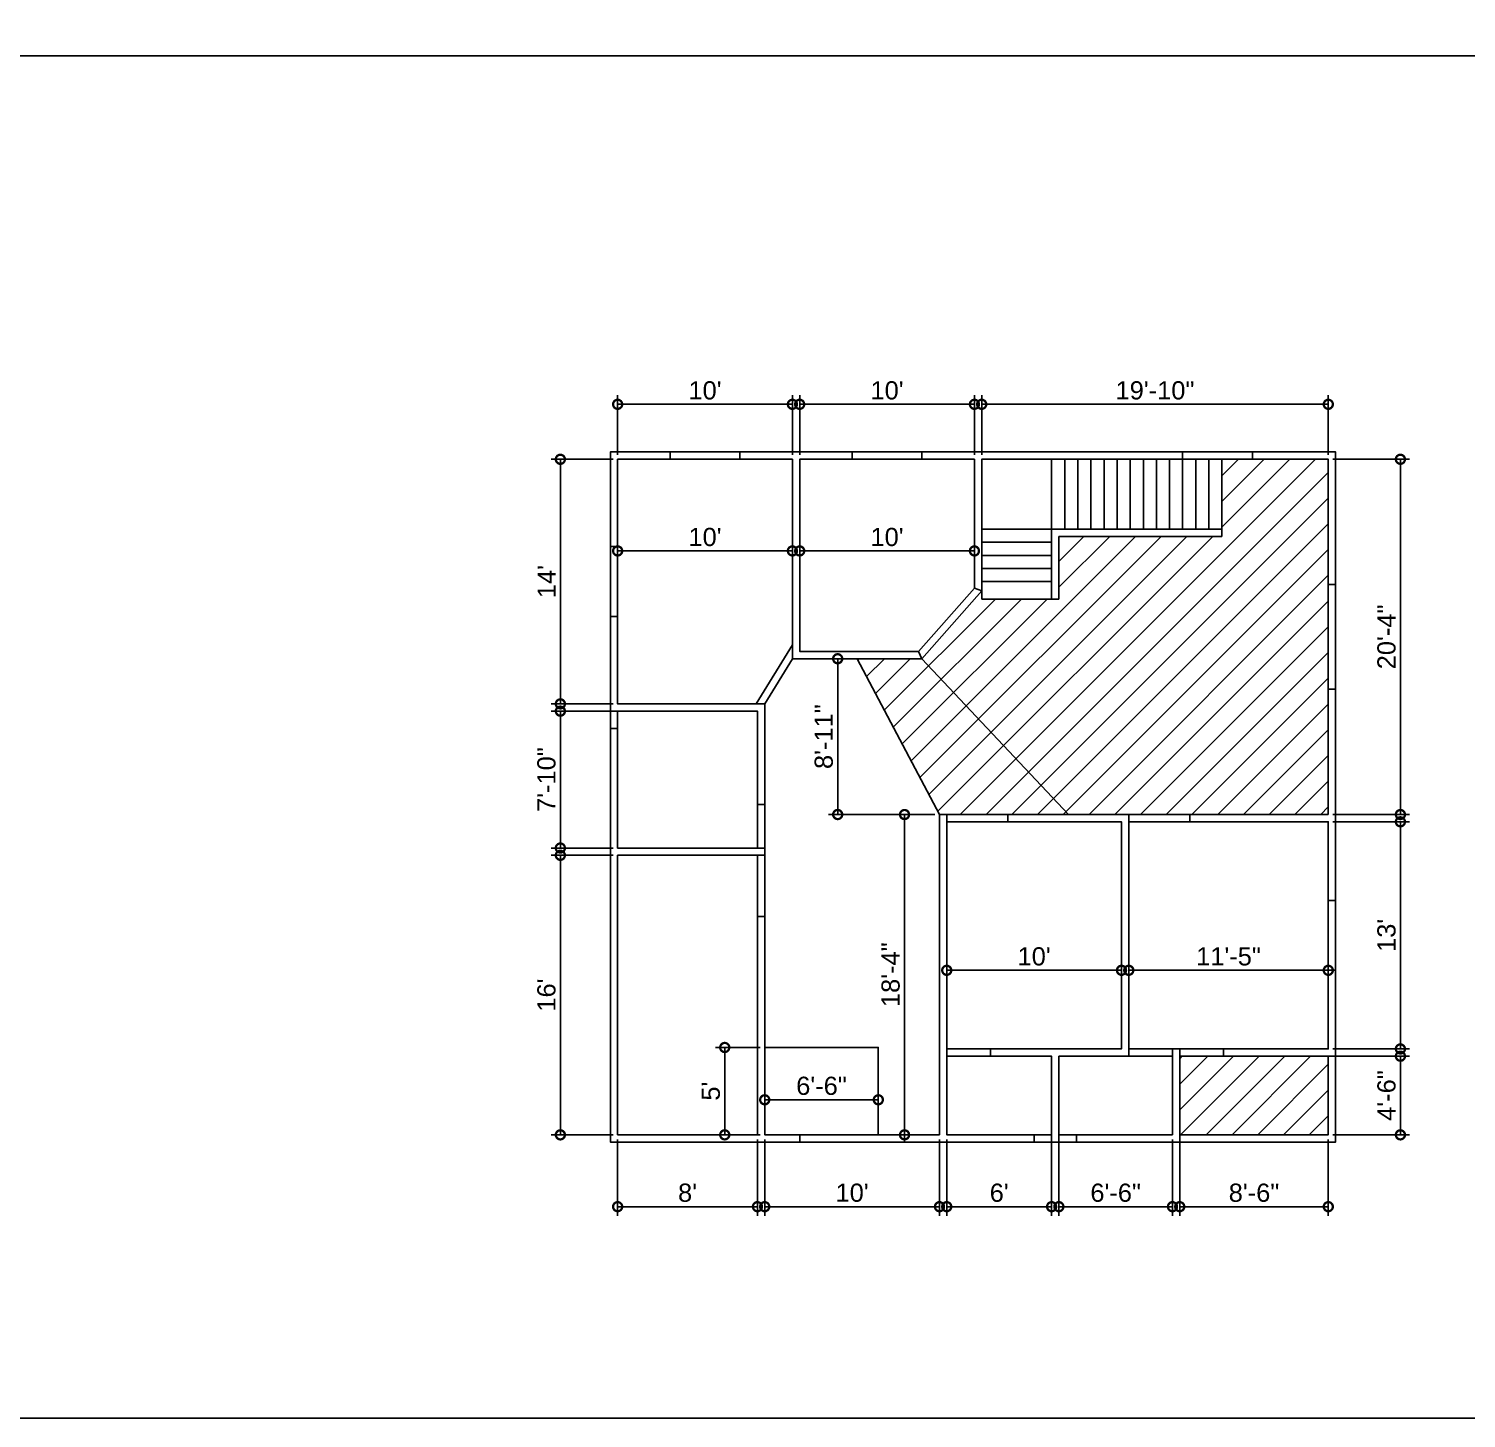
# Model space of a CAD drawing. Header units: feet. Extents: x -13107 to 0, y -39 to 1832.
# Drawn here: x -6768 to -5780, y -39 to 915 of the extents above; entities that cross this region are included whole.
import ezdxf

# ---------------------------------------------------------------- set-up
doc = ezdxf.new("R2010")
doc.units = ezdxf.units.FT
doc.header["$MEASUREMENT"] = 0
for name, color, linetype in [('2d ciling', 52, 'Continuous'), ('2d doors', 82, 'Continuous'), ('2d stairs', 220, 'Continuous'), ('2d walls', 9, 'Continuous'), ('2d windows', 150, 'Continuous'), ('blocks', 130, 'Continuous'), ('dimentions', 230, 'Continuous'), ('hatches', 40, 'Continuous')]:
    doc.layers.add(name, color=color, linetype=linetype)
doc.styles.get("Standard").update_dxf_attribs({"font": 'arial.ttf'})
doc.dimstyles.new('dimentions', dxfattribs={"dimscale": 5, "dimtxt": 2.5, "dimasz": 2.5, "dimexe": 1.25, "dimexo": 0.625, "dimtad": 1, "dimdec": 4, "dimzin": 0, "dimdsep": 46, "dimlunit": 4, "dimtxsty": 'Standard', "dimblk": 'DOTSMALL', "dimcen": 2.5, "dimadec": 0, "dimazin": 0, "dimtfac": 1, "dimtdec": 4, "dimtofl": 0, "dimtmove": 0, "dimatfit": 3, "dimfxl": 1, "dimtolj": 1, "dimtzin": 0, "dimarcsym": 0})
pattern_1 = [(45, (9353.665, 0), (-8.838835, 8.838835), [])]

# ---------------------------------------------------------------- blocks, each defined once
blk = doc.blocks.new('_DotSmall')
at = {"color": 0, "linetype": 'ByBlock', "const_width": 0.5}
blk.add_lwpolyline([(-0.0625, 0, 1), (0.0625, 0, 1)], format="xyb", close=True, dxfattribs=at)
blk = doc.blocks.new('*D40')
at = {"layer": 'Defpoints', "color": 0, "transparency": 16777216}
for p in [(-6363.13, 155.38), (-6267.13, 155.38), (-6363.13, 106.04)]:
    blk.add_point(p, dxfattribs=at)
at = {"layer": 'dimentions', "color": 0, "lineweight": -2, "transparency": 16777216}
for p, q in [((-6363.13, 152.26), (-6363.13, 99.79)), ((-6267.13, 152.26), (-6267.13, 99.79)), ((-6267.13, 106.04), (-6363.13, 106.04))]:
    blk.add_line(p, q, dxfattribs=at)
at = {"layer": 'dimentions', "color": 0, "lineweight": -2, "transparency": 16777216, "xscale": 12.5, "yscale": 12.5, "zscale": 12.5, "rotation": 180}
blk.add_blockref('_DotSmall', (-6363.13, 106.04), dxfattribs=at)
at = {"layer": 'dimentions', "color": 0, "lineweight": -2, "transparency": 16777216, "xscale": 12.5, "yscale": 12.5, "zscale": 12.5}
blk.add_blockref('_DotSmall', (-6267.13, 106.04), dxfattribs=at)
at = {"layer": 'dimentions', "color": 0, "transparency": 16777216, "insert": (-6315.13, 115.55), "char_height": 12.5, "attachment_point": 5}
blk.add_mtext("\\A1;8'", dxfattribs=at)
blk = doc.blocks.new('*D41')
at = {"layer": 'Defpoints', "color": 0, "transparency": 16777216}
for p in [(-6262.13, 155.38), (-6142.13, 155.38), (-6142.13, 106.04)]:
    blk.add_point(p, dxfattribs=at)
at = {"layer": 'dimentions', "color": 0, "lineweight": -2, "transparency": 16777216}
for p, q in [((-6262.13, 152.26), (-6262.13, 99.79)), ((-6142.13, 152.26), (-6142.13, 99.79)), ((-6262.13, 106.04), (-6142.13, 106.04))]:
    blk.add_line(p, q, dxfattribs=at)
at = {"layer": 'dimentions', "color": 0, "lineweight": -2, "transparency": 16777216, "xscale": 12.5, "yscale": 12.5, "zscale": 12.5, "rotation": 180}
blk.add_blockref('_DotSmall', (-6262.13, 106.04), dxfattribs=at)
at = {"layer": 'dimentions', "color": 0, "lineweight": -2, "transparency": 16777216, "xscale": 12.5, "yscale": 12.5, "zscale": 12.5}
blk.add_blockref('_DotSmall', (-6142.13, 106.04), dxfattribs=at)
at = {"layer": 'dimentions', "color": 0, "transparency": 16777216, "insert": (-6202.13, 115.55), "char_height": 12.5, "attachment_point": 5}
blk.add_mtext("\\A1;10'", dxfattribs=at)
blk = doc.blocks.new('*D42')
at = {"layer": 'Defpoints', "color": 0, "transparency": 16777216}
for p in [(-6137.13, 155.38), (-6065.13, 155.38), (-6137.13, 106.04)]:
    blk.add_point(p, dxfattribs=at)
at = {"layer": 'dimentions', "color": 0, "lineweight": -2, "transparency": 16777216}
for p, q in [((-6137.13, 152.26), (-6137.13, 99.79)), ((-6065.13, 152.26), (-6065.13, 99.79)), ((-6065.13, 106.04), (-6137.13, 106.04))]:
    blk.add_line(p, q, dxfattribs=at)
at = {"layer": 'dimentions', "color": 0, "lineweight": -2, "transparency": 16777216, "xscale": 12.5, "yscale": 12.5, "zscale": 12.5, "rotation": 180}
blk.add_blockref('_DotSmall', (-6137.13, 106.04), dxfattribs=at)
at = {"layer": 'dimentions', "color": 0, "lineweight": -2, "transparency": 16777216, "xscale": 12.5, "yscale": 12.5, "zscale": 12.5}
blk.add_blockref('_DotSmall', (-6065.13, 106.04), dxfattribs=at)
at = {"layer": 'dimentions', "color": 0, "transparency": 16777216, "insert": (-6101.13, 115.55), "char_height": 12.5, "attachment_point": 5}
blk.add_mtext("\\A1;6'", dxfattribs=at)
blk = doc.blocks.new('*D43')
at = {"layer": 'Defpoints', "color": 0, "transparency": 16777216}
for p in [(-6060.13, 155.38), (-5982.13, 155.38), (-6060.13, 106.04)]:
    blk.add_point(p, dxfattribs=at)
at = {"layer": 'dimentions', "color": 0, "lineweight": -2, "transparency": 16777216}
for p, q in [((-6060.13, 152.26), (-6060.13, 99.79)), ((-5982.13, 152.26), (-5982.13, 99.79)), ((-5982.13, 106.04), (-6060.13, 106.04))]:
    blk.add_line(p, q, dxfattribs=at)
at = {"layer": 'dimentions', "color": 0, "lineweight": -2, "transparency": 16777216, "xscale": 12.5, "yscale": 12.5, "zscale": 12.5, "rotation": 180}
blk.add_blockref('_DotSmall', (-6060.13, 106.04), dxfattribs=at)
at = {"layer": 'dimentions', "color": 0, "lineweight": -2, "transparency": 16777216, "xscale": 12.5, "yscale": 12.5, "zscale": 12.5}
blk.add_blockref('_DotSmall', (-5982.13, 106.04), dxfattribs=at)
at = {"layer": 'dimentions', "color": 0, "transparency": 16777216, "insert": (-6021.13, 115.55), "char_height": 12.5, "attachment_point": 5}
blk.add_mtext('\\A1;6\'-6"', dxfattribs=at)
blk = doc.blocks.new('*D44')
at = {"layer": 'Defpoints', "color": 0, "transparency": 16777216}
for p in [(-5977.13, 155.38), (-5875.13, 155.38), (-5977.13, 106.04)]:
    blk.add_point(p, dxfattribs=at)
at = {"layer": 'dimentions', "color": 0, "lineweight": -2, "transparency": 16777216}
for p, q in [((-5977.13, 152.26), (-5977.13, 99.79)), ((-5875.13, 152.26), (-5875.13, 99.79)), ((-5875.13, 106.04), (-5977.13, 106.04))]:
    blk.add_line(p, q, dxfattribs=at)
at = {"layer": 'dimentions', "color": 0, "lineweight": -2, "transparency": 16777216, "xscale": 12.5, "yscale": 12.5, "zscale": 12.5, "rotation": 180}
blk.add_blockref('_DotSmall', (-5977.13, 106.04), dxfattribs=at)
at = {"layer": 'dimentions', "color": 0, "lineweight": -2, "transparency": 16777216, "xscale": 12.5, "yscale": 12.5, "zscale": 12.5}
blk.add_blockref('_DotSmall', (-5875.13, 106.04), dxfattribs=at)
at = {"layer": 'dimentions', "color": 0, "transparency": 16777216, "insert": (-5926.13, 115.55), "char_height": 12.5, "attachment_point": 5}
blk.add_mtext('\\A1;8\'-6"', dxfattribs=at)
blk = doc.blocks.new('*D45')
at = {"layer": 'Defpoints', "color": 0, "transparency": 16777216}
for p in [(-5875.13, 209.38), (-5875.13, 155.38), (-5825.61, 155.38)]:
    blk.add_point(p, dxfattribs=at)
at = {"layer": 'dimentions', "color": 0, "lineweight": -2, "transparency": 16777216}
for p, q in [((-5872.01, 209.38), (-5819.36, 209.38)), ((-5825.61, 209.38), (-5825.61, 155.38)), ((-5872.01, 155.38), (-5819.36, 155.38))]:
    blk.add_line(p, q, dxfattribs=at)
at = {"layer": 'dimentions', "color": 0, "lineweight": -2, "transparency": 16777216, "xscale": 12.5, "yscale": 12.5, "zscale": 12.5}
for p, rotation in [((-5825.61, 209.38), 90), ((-5825.61, 155.38), 270)]:
    blk.add_blockref('_DotSmall', p, dxfattribs=dict(at, rotation=rotation))
at = {"layer": 'dimentions', "color": 0, "transparency": 16777216, "insert": (-5835.12, 182.38), "char_height": 12.5, "attachment_point": 5, "rotation": 90}
blk.add_mtext('\\A1;4\'-6"', dxfattribs=at)
blk = doc.blocks.new('*D46')
at = {"layer": 'Defpoints', "color": 0, "transparency": 16777216}
for p in [(-5875.13, 370.38), (-5825.61, 370.38), (-5875.13, 214.38)]:
    blk.add_point(p, dxfattribs=at)
at = {"layer": 'dimentions', "color": 0, "lineweight": -2, "transparency": 16777216}
for p, q in [((-5872.01, 370.38), (-5819.36, 370.38)), ((-5825.61, 214.38), (-5825.61, 370.38)), ((-5872.01, 214.38), (-5819.36, 214.38))]:
    blk.add_line(p, q, dxfattribs=at)
at = {"layer": 'dimentions', "color": 0, "lineweight": -2, "transparency": 16777216, "xscale": 12.5, "yscale": 12.5, "zscale": 12.5}
for p, rotation in [((-5825.61, 370.38), 90), ((-5825.61, 214.38), 270)]:
    blk.add_blockref('_DotSmall', p, dxfattribs=dict(at, rotation=rotation))
at = {"layer": 'dimentions', "color": 0, "transparency": 16777216, "insert": (-5835.12, 292.38), "char_height": 12.5, "attachment_point": 5, "rotation": 90}
blk.add_mtext("\\A1;13'", dxfattribs=at)
blk = doc.blocks.new('*D47')
at = {"layer": 'Defpoints', "color": 0, "transparency": 16777216}
for p in [(-6012.13, 268.38), (-6012.13, 214.38), (-5875.13, 214.38)]:
    blk.add_point(p, dxfattribs=at)
at = {"layer": 'dimentions', "color": 0, "lineweight": -2, "transparency": 16777216}
for p, q in [((-6012.13, 217.51), (-6012.13, 274.63)), ((-5875.13, 268.38), (-6012.13, 268.38)), ((-5875.13, 217.51), (-5875.13, 274.63))]:
    blk.add_line(p, q, dxfattribs=at)
at = {"layer": 'dimentions', "color": 0, "lineweight": -2, "transparency": 16777216, "xscale": 12.5, "yscale": 12.5, "zscale": 12.5, "rotation": 180}
blk.add_blockref('_DotSmall', (-6012.13, 268.38), dxfattribs=at)
at = {"layer": 'dimentions', "color": 0, "lineweight": -2, "transparency": 16777216, "xscale": 12.5, "yscale": 12.5, "zscale": 12.5}
blk.add_blockref('_DotSmall', (-5875.13, 268.38), dxfattribs=at)
at = {"layer": 'dimentions', "color": 0, "transparency": 16777216, "insert": (-5943.63, 277.89), "char_height": 12.5, "attachment_point": 5}
blk.add_mtext('\\A1;11\'-5"', dxfattribs=at)
blk = doc.blocks.new('*D48')
at = {"layer": 'Defpoints', "color": 0, "transparency": 16777216}
for p in [(-6137.13, 268.38), (-6137.13, 214.38), (-6017.13, 214.38)]:
    blk.add_point(p, dxfattribs=at)
at = {"layer": 'dimentions', "color": 0, "lineweight": -2, "transparency": 16777216}
for p, q in [((-6137.13, 217.51), (-6137.13, 274.63)), ((-6017.13, 268.38), (-6137.13, 268.38)), ((-6017.13, 217.51), (-6017.13, 274.63))]:
    blk.add_line(p, q, dxfattribs=at)
at = {"layer": 'dimentions', "color": 0, "lineweight": -2, "transparency": 16777216, "xscale": 12.5, "yscale": 12.5, "zscale": 12.5, "rotation": 180}
blk.add_blockref('_DotSmall', (-6137.13, 268.38), dxfattribs=at)
at = {"layer": 'dimentions', "color": 0, "lineweight": -2, "transparency": 16777216, "xscale": 12.5, "yscale": 12.5, "zscale": 12.5}
blk.add_blockref('_DotSmall', (-6017.13, 268.38), dxfattribs=at)
at = {"layer": 'dimentions', "color": 0, "transparency": 16777216, "insert": (-6077.13, 277.89), "char_height": 12.5, "attachment_point": 5}
blk.add_mtext("\\A1;10'", dxfattribs=at)
blk = doc.blocks.new('*D49')
at = {"layer": 'Defpoints', "color": 0, "transparency": 16777216}
for p in [(-6166.13, 375.38), (-6142.13, 375.38), (-6142.13, 155.38)]:
    blk.add_point(p, dxfattribs=at)
at = {"layer": 'dimentions', "color": 0, "lineweight": -2, "transparency": 16777216}
for p, q in [((-6145.26, 375.38), (-6172.38, 375.38)), ((-6166.13, 155.38), (-6166.13, 375.38)), ((-6145.26, 155.38), (-6172.38, 155.38))]:
    blk.add_line(p, q, dxfattribs=at)
at = {"layer": 'dimentions', "color": 0, "lineweight": -2, "transparency": 16777216, "xscale": 12.5, "yscale": 12.5, "zscale": 12.5}
for p, rotation in [((-6166.13, 375.38), 90), ((-6166.13, 155.38), 270)]:
    blk.add_blockref('_DotSmall', p, dxfattribs=dict(at, rotation=rotation))
at = {"layer": 'dimentions', "color": 0, "transparency": 16777216, "insert": (-6175.64, 265.38), "char_height": 12.5, "attachment_point": 5, "rotation": 90}
blk.add_mtext('\\A1;18\'-4"', dxfattribs=at)
blk = doc.blocks.new('*D50')
at = {"layer": 'Defpoints', "color": 0, "transparency": 16777216}
for p in [(-6262.13, 215.38), (-6184.13, 215.38), (-6262.13, 179.46)]:
    blk.add_point(p, dxfattribs=at)
at = {"layer": 'dimentions', "color": 0, "lineweight": -2, "transparency": 16777216}
for p, q in [((-6262.13, 212.26), (-6262.13, 173.21)), ((-6184.13, 212.26), (-6184.13, 173.21)), ((-6184.13, 179.46), (-6262.13, 179.46))]:
    blk.add_line(p, q, dxfattribs=at)
at = {"layer": 'dimentions', "color": 0, "lineweight": -2, "transparency": 16777216, "xscale": 12.5, "yscale": 12.5, "zscale": 12.5, "rotation": 180}
blk.add_blockref('_DotSmall', (-6262.13, 179.46), dxfattribs=at)
at = {"layer": 'dimentions', "color": 0, "lineweight": -2, "transparency": 16777216, "xscale": 12.5, "yscale": 12.5, "zscale": 12.5}
blk.add_blockref('_DotSmall', (-6184.13, 179.46), dxfattribs=at)
at = {"layer": 'dimentions', "color": 0, "transparency": 16777216, "insert": (-6223.13, 188.97), "char_height": 12.5, "attachment_point": 5}
blk.add_mtext('\\A1;6\'-6"', dxfattribs=at)
blk = doc.blocks.new('*D51')
at = {"layer": 'Defpoints', "color": 0, "transparency": 16777216}
for p in [(-6262.13, 215.38), (-6289.59, 155.38), (-6262.13, 155.38)]:
    blk.add_point(p, dxfattribs=at)
at = {"layer": 'dimentions', "color": 0, "lineweight": -2, "transparency": 16777216}
for p, q in [((-6265.26, 215.38), (-6295.84, 215.38)), ((-6289.59, 215.38), (-6289.59, 155.38)), ((-6265.26, 155.38), (-6295.84, 155.38))]:
    blk.add_line(p, q, dxfattribs=at)
at = {"layer": 'dimentions', "color": 0, "lineweight": -2, "transparency": 16777216, "xscale": 12.5, "yscale": 12.5, "zscale": 12.5}
for p, rotation in [((-6289.59, 215.38), 90), ((-6289.59, 155.38), 270)]:
    blk.add_blockref('_DotSmall', p, dxfattribs=dict(at, rotation=rotation))
at = {"layer": 'dimentions', "color": 0, "transparency": 16777216, "insert": (-6299.08, 185.38), "char_height": 12.5, "attachment_point": 5, "rotation": 90}
blk.add_mtext("\\A1;5'", dxfattribs=at)
blk = doc.blocks.new('*D52')
at = {"layer": 'Defpoints', "color": 0, "transparency": 16777216}
for p in [(-6363.13, 347.38), (-6402.47, 155.38), (-6363.13, 155.38)]:
    blk.add_point(p, dxfattribs=at)
at = {"layer": 'dimentions', "color": 0, "lineweight": -2, "transparency": 16777216}
for p, q in [((-6366.26, 347.38), (-6408.72, 347.38)), ((-6402.47, 347.38), (-6402.47, 155.38)), ((-6366.26, 155.38), (-6408.72, 155.38))]:
    blk.add_line(p, q, dxfattribs=at)
at = {"layer": 'dimentions', "color": 0, "lineweight": -2, "transparency": 16777216, "xscale": 12.5, "yscale": 12.5, "zscale": 12.5}
for p, rotation in [((-6402.47, 347.38), 90), ((-6402.47, 155.38), 270)]:
    blk.add_blockref('_DotSmall', p, dxfattribs=dict(at, rotation=rotation))
at = {"layer": 'dimentions', "color": 0, "transparency": 16777216, "insert": (-6411.97, 251.38), "char_height": 12.5, "attachment_point": 5, "rotation": 90}
blk.add_mtext("\\A1;16'", dxfattribs=at)
blk = doc.blocks.new('*D53')
at = {"layer": 'Defpoints', "color": 0, "transparency": 16777216}
for p in [(-6363.13, 446.38), (-6402.47, 352.38), (-6363.13, 352.38)]:
    blk.add_point(p, dxfattribs=at)
at = {"layer": 'dimentions', "color": 0, "lineweight": -2, "transparency": 16777216}
for p, q in [((-6366.26, 446.38), (-6408.72, 446.38)), ((-6402.47, 446.38), (-6402.47, 352.38)), ((-6366.26, 352.38), (-6408.72, 352.38))]:
    blk.add_line(p, q, dxfattribs=at)
at = {"layer": 'dimentions', "color": 0, "lineweight": -2, "transparency": 16777216, "xscale": 12.5, "yscale": 12.5, "zscale": 12.5}
for p, rotation in [((-6402.47, 446.38), 90), ((-6402.47, 352.38), 270)]:
    blk.add_blockref('_DotSmall', p, dxfattribs=dict(at, rotation=rotation))
at = {"layer": 'dimentions', "color": 0, "transparency": 16777216, "insert": (-6411.97, 399.38), "char_height": 12.5, "attachment_point": 5, "rotation": 90}
blk.add_mtext('\\A1;7\'-10"', dxfattribs=at)
blk = doc.blocks.new('*D54')
at = {"layer": 'Defpoints', "color": 0, "transparency": 16777216}
for p in [(-6363.13, 619.38), (-6402.47, 451.38), (-6363.13, 451.38)]:
    blk.add_point(p, dxfattribs=at)
at = {"layer": 'dimentions', "color": 0, "lineweight": -2, "transparency": 16777216}
for p, q in [((-6366.26, 619.38), (-6408.72, 619.38)), ((-6402.47, 619.38), (-6402.47, 451.38)), ((-6366.26, 451.38), (-6408.72, 451.38))]:
    blk.add_line(p, q, dxfattribs=at)
at = {"layer": 'dimentions', "color": 0, "lineweight": -2, "transparency": 16777216, "xscale": 12.5, "yscale": 12.5, "zscale": 12.5}
for p, rotation in [((-6402.47, 619.38), 90), ((-6402.47, 451.38), 270)]:
    blk.add_blockref('_DotSmall', p, dxfattribs=dict(at, rotation=rotation))
at = {"layer": 'dimentions', "color": 0, "transparency": 16777216, "insert": (-6411.87, 535.38), "char_height": 12.5, "attachment_point": 5, "rotation": 90}
blk.add_mtext("\\A1;14'", dxfattribs=at)
blk = doc.blocks.new('*D55')
at = {"layer": 'Defpoints', "color": 0, "transparency": 16777216}
for p in [(-6243.13, 657.14), (-6363.13, 619.38), (-6243.13, 619.38)]:
    blk.add_point(p, dxfattribs=at)
at = {"layer": 'dimentions', "color": 0, "lineweight": -2, "transparency": 16777216}
for p, q in [((-6363.13, 622.51), (-6363.13, 663.39)), ((-6243.13, 622.51), (-6243.13, 663.39)), ((-6363.13, 657.14), (-6243.13, 657.14))]:
    blk.add_line(p, q, dxfattribs=at)
at = {"layer": 'dimentions', "color": 0, "lineweight": -2, "transparency": 16777216, "xscale": 12.5, "yscale": 12.5, "zscale": 12.5, "rotation": 180}
blk.add_blockref('_DotSmall', (-6363.13, 657.14), dxfattribs=at)
at = {"layer": 'dimentions', "color": 0, "lineweight": -2, "transparency": 16777216, "xscale": 12.5, "yscale": 12.5, "zscale": 12.5}
blk.add_blockref('_DotSmall', (-6243.13, 657.14), dxfattribs=at)
at = {"layer": 'dimentions', "color": 0, "transparency": 16777216, "insert": (-6303.13, 666.64), "char_height": 12.5, "attachment_point": 5}
blk.add_mtext("\\A1;10'", dxfattribs=at)
blk = doc.blocks.new('*D56')
at = {"layer": 'Defpoints', "color": 0, "transparency": 16777216}
for p in [(-6118.13, 657.14), (-6238.13, 619.38), (-6118.13, 619.38)]:
    blk.add_point(p, dxfattribs=at)
at = {"layer": 'dimentions', "color": 0, "lineweight": -2, "transparency": 16777216}
for p, q in [((-6238.13, 622.51), (-6238.13, 663.39)), ((-6118.13, 622.51), (-6118.13, 663.39)), ((-6238.13, 657.14), (-6118.13, 657.14))]:
    blk.add_line(p, q, dxfattribs=at)
at = {"layer": 'dimentions', "color": 0, "lineweight": -2, "transparency": 16777216, "xscale": 12.5, "yscale": 12.5, "zscale": 12.5, "rotation": 180}
blk.add_blockref('_DotSmall', (-6238.13, 657.14), dxfattribs=at)
at = {"layer": 'dimentions', "color": 0, "lineweight": -2, "transparency": 16777216, "xscale": 12.5, "yscale": 12.5, "zscale": 12.5}
blk.add_blockref('_DotSmall', (-6118.13, 657.14), dxfattribs=at)
at = {"layer": 'dimentions', "color": 0, "transparency": 16777216, "insert": (-6178.13, 666.64), "char_height": 12.5, "attachment_point": 5}
blk.add_mtext("\\A1;10'", dxfattribs=at)
blk = doc.blocks.new('*D57')
at = {"layer": 'Defpoints', "color": 0, "transparency": 16777216}
for p in [(-5875.13, 657.14), (-6113.13, 619.38), (-5875.13, 619.38)]:
    blk.add_point(p, dxfattribs=at)
at = {"layer": 'dimentions', "color": 0, "lineweight": -2, "transparency": 16777216}
for p, q in [((-6113.13, 622.51), (-6113.13, 663.39)), ((-5875.13, 622.51), (-5875.13, 663.39)), ((-6113.13, 657.14), (-5875.13, 657.14))]:
    blk.add_line(p, q, dxfattribs=at)
at = {"layer": 'dimentions', "color": 0, "lineweight": -2, "transparency": 16777216, "xscale": 12.5, "yscale": 12.5, "zscale": 12.5, "rotation": 180}
blk.add_blockref('_DotSmall', (-6113.13, 657.14), dxfattribs=at)
at = {"layer": 'dimentions', "color": 0, "lineweight": -2, "transparency": 16777216, "xscale": 12.5, "yscale": 12.5, "zscale": 12.5}
blk.add_blockref('_DotSmall', (-5875.13, 657.14), dxfattribs=at)
at = {"layer": 'dimentions', "color": 0, "transparency": 16777216, "insert": (-5994.13, 666.64), "char_height": 12.5, "attachment_point": 5}
blk.add_mtext('\\A1;19\'-10"', dxfattribs=at)
blk = doc.blocks.new('*D58')
at = {"layer": 'Defpoints', "color": 0, "transparency": 16777216}
for p in [(-5875.13, 619.38), (-5875.13, 375.38), (-5825.61, 375.38)]:
    blk.add_point(p, dxfattribs=at)
at = {"layer": 'dimentions', "color": 0, "lineweight": -2, "transparency": 16777216}
for p, q in [((-5872.01, 619.38), (-5819.36, 619.38)), ((-5825.61, 619.38), (-5825.61, 375.38)), ((-5872.01, 375.38), (-5819.36, 375.38))]:
    blk.add_line(p, q, dxfattribs=at)
at = {"layer": 'dimentions', "color": 0, "lineweight": -2, "transparency": 16777216, "xscale": 12.5, "yscale": 12.5, "zscale": 12.5}
for p, rotation in [((-5825.61, 619.38), 90), ((-5825.61, 375.38), 270)]:
    blk.add_blockref('_DotSmall', p, dxfattribs=dict(at, rotation=rotation))
at = {"layer": 'dimentions', "color": 0, "transparency": 16777216, "insert": (-5835.12, 497.38), "char_height": 12.5, "attachment_point": 5, "rotation": 90}
blk.add_mtext('\\A1;20\'-4"', dxfattribs=at)
blk = doc.blocks.new('*D59')
at = {"layer": 'Defpoints', "color": 0, "transparency": 16777216}
for p in [(-6238.13, 556.43), (-6238.13, 530.94), (-6118.13, 530.94)]:
    blk.add_point(p, dxfattribs=at)
at = {"layer": 'dimentions', "color": 0, "lineweight": -2, "transparency": 16777216}
for p, q in [((-6238.13, 534.06), (-6238.13, 562.68)), ((-6118.13, 534.06), (-6118.13, 562.68)), ((-6118.13, 556.43), (-6238.13, 556.43))]:
    blk.add_line(p, q, dxfattribs=at)
at = {"layer": 'dimentions', "color": 0, "lineweight": -2, "transparency": 16777216, "xscale": 12.5, "yscale": 12.5, "zscale": 12.5, "rotation": 180}
blk.add_blockref('_DotSmall', (-6238.13, 556.43), dxfattribs=at)
at = {"layer": 'dimentions', "color": 0, "lineweight": -2, "transparency": 16777216, "xscale": 12.5, "yscale": 12.5, "zscale": 12.5}
blk.add_blockref('_DotSmall', (-6118.13, 556.43), dxfattribs=at)
at = {"layer": 'dimentions', "color": 0, "transparency": 16777216, "insert": (-6178.13, 565.94), "char_height": 12.5, "attachment_point": 5}
blk.add_mtext("\\A1;10'", dxfattribs=at)
blk = doc.blocks.new('*D60')
at = {"layer": 'Defpoints', "color": 0, "transparency": 16777216}
for p in [(-6363.13, 556.43), (-6363.13, 491.95), (-6243.13, 491.95)]:
    blk.add_point(p, dxfattribs=at)
at = {"layer": 'dimentions', "color": 0, "lineweight": -2, "transparency": 16777216}
for p, q in [((-6363.13, 495.08), (-6363.13, 562.68)), ((-6243.13, 495.08), (-6243.13, 562.68)), ((-6243.13, 556.43), (-6363.13, 556.43))]:
    blk.add_line(p, q, dxfattribs=at)
at = {"layer": 'dimentions', "color": 0, "lineweight": -2, "transparency": 16777216, "xscale": 12.5, "yscale": 12.5, "zscale": 12.5, "rotation": 180}
blk.add_blockref('_DotSmall', (-6363.13, 556.43), dxfattribs=at)
at = {"layer": 'dimentions', "color": 0, "lineweight": -2, "transparency": 16777216, "xscale": 12.5, "yscale": 12.5, "zscale": 12.5}
blk.add_blockref('_DotSmall', (-6243.13, 556.43), dxfattribs=at)
at = {"layer": 'dimentions', "color": 0, "transparency": 16777216, "insert": (-6303.13, 565.94), "char_height": 12.5, "attachment_point": 5}
blk.add_mtext("\\A1;10'", dxfattribs=at)
blk = doc.blocks.new('*D61')
at = {"layer": 'Defpoints', "color": 0, "transparency": 16777216}
for p in [(-6212.03, 482.38), (-6166.13, 482.38), (-6166.13, 375.38)]:
    blk.add_point(p, dxfattribs=at)
at = {"layer": 'dimentions', "color": 0, "lineweight": -2, "transparency": 16777216}
for p, q in [((-6169.26, 482.38), (-6218.28, 482.38)), ((-6212.03, 375.38), (-6212.03, 482.38)), ((-6169.26, 375.38), (-6218.28, 375.38))]:
    blk.add_line(p, q, dxfattribs=at)
at = {"layer": 'dimentions', "color": 0, "lineweight": -2, "transparency": 16777216, "xscale": 12.5, "yscale": 12.5, "zscale": 12.5}
for p, rotation in [((-6212.03, 482.38), 90), ((-6212.03, 375.38), 270)]:
    blk.add_blockref('_DotSmall', p, dxfattribs=dict(at, rotation=rotation))
at = {"layer": 'dimentions', "color": 0, "transparency": 16777216, "insert": (-6221.54, 428.88), "char_height": 12.5, "attachment_point": 5, "rotation": 90}
blk.add_mtext('\\A1;8\'-11"', dxfattribs=at)

msp = doc.modelspace()

# ---------------------------------------------------------------- hatches: boundary and pattern name
at = {"layer": 'hatches', "transparency": 33554521}
h = msp.add_hatch(dxfattribs=at)
h.set_pattern_fill('ANSI31', color=256, scale=100)
h.set_pattern_definition(pattern_1)
h.paths.add_polyline_path([(-5875.13159, 619.38436), (-5948.13159, 619.38436), (-5948.13159, 571.38436), (-5948.13159, 566.38436), (-6060.13159, 566.38436), (-6060.13159, 523.38436), (-6065.13159, 523.38436), (-6113.13159, 523.38436), (-6113.13159, 529.04473), (-6154.34826, 482.38436), (-6198.73993, 482.38436), (-6142.13159, 375.38436), (-6012.13159, 375.38436), (-5875.13159, 375.38436)])
h = msp.add_hatch(dxfattribs=at)
h.set_pattern_fill('ANSI31', color=256, scale=100)
h.set_pattern_definition(pattern_1)
h.paths.add_polyline_path([(-5875.13159, 209.38436), (-5977.13159, 209.38436), (-5977.13159, 155.38436), (-5875.13159, 155.38436)])

# ---------------------------------------------------------------- linework, layer by layer
at = {"layer": '2d ciling'}
for points in [[(-6184.13159, 155.38436), (-6262.13159, 155.38436), (-6262.13159, 215.38436), (-6184.13159, 215.38436)], [(-5870.13159, 209.38436), (-5875.13159, 209.38436), (-5875.13159, 155.38436), (-5977.13159, 155.38436), (-5977.13159, 150.38436), (-5870.13159, 150.38436)]]:
    msp.add_lwpolyline(points, close=True, dxfattribs=at)
at = {"layer": '2d doors'}
for p, q in [((-6118.13159, 530.93683), (-6156.60295, 487.38436)), ((-6154.34826, 482.38436), (-6113.13159, 529.04473)), ((-6113.13159, 529.04473), (-6118.13159, 530.93683)), ((-6243.13159, 491.9526), (-6267.996, 451.38436)), ((-6243.13159, 491.9526), (-6243.13159, 482.38436)), ((-6156.60295, 487.38436), (-6154.34826, 482.38436)), ((-6262.13159, 451.38436), (-6243.13159, 482.38436)), ((-6262.13159, 451.38436), (-6267.996, 451.38436))]:
    msp.add_line(p, q, dxfattribs=at)
for points in [[(-6267.13159, 352.38436), (-6262.13159, 352.38436), (-6262.13159, 382.38436), (-6267.13159, 382.38436)], [(-6095.13159, 370.38436), (-6137.13159, 370.38436), (-6137.13159, 375.38436), (-6095.13159, 375.38436)], [(-5970.13159, 370.38436), (-6012.13159, 370.38436), (-6012.13159, 375.38436), (-5970.13159, 375.38436)], [(-6267.13159, 347.38436), (-6262.13159, 347.38436), (-6262.13159, 305.38436), (-6267.13159, 305.38436)], [(-6137.13159, 209.38436), (-6107.13159, 209.38436), (-6107.13159, 214.38436), (-6137.13159, 214.38436)], [(-6012.13159, 209.38436), (-5982.13159, 209.38436), (-5982.13159, 214.38436), (-6012.13159, 214.38436)], [(-5977.13159, 209.38436), (-5947.13159, 209.38436), (-5947.13159, 214.38436), (-5977.13159, 214.38436)]]:
    msp.add_lwpolyline(points, close=True, dxfattribs=at)
at = {"layer": '2d stairs'}
for p, q in [((-6056.13159, 571.38436), (-6056.13159, 619.38436)), ((-6047.13159, 571.38436), (-6047.13159, 619.38436)), ((-6038.13159, 571.38436), (-6038.13159, 619.38436)), ((-6029.13159, 571.38436), (-6029.13159, 619.38436)), ((-6020.13159, 571.38436), (-6020.13159, 619.38436)), ((-6011.13159, 571.38436), (-6011.13159, 619.38436)), ((-6002.13159, 571.38436), (-6002.13159, 619.38436)), ((-5993.13159, 571.38436), (-5993.13159, 619.38436)), ((-5984.13159, 571.38436), (-5984.13159, 619.38436)), ((-5975.13159, 571.38436), (-5975.13159, 619.38436)), ((-5966.13159, 571.38436), (-5966.13159, 619.38436)), ((-5957.13159, 571.38436), (-5957.13159, 619.38436)), ((-6065.13159, 571.38436), (-6065.13159, 562.38436)), ((-5948.13159, 566.38436), (-6060.13159, 566.38436)), ((-6060.13159, 566.38436), (-6060.13159, 523.38436)), ((-6047.13159, 571.38436), (-6056.13159, 571.38436)), ((-6038.13159, 571.38436), (-6047.13159, 571.38436)), ((-6029.13159, 571.38436), (-6038.13159, 571.38436)), ((-6020.13159, 571.38436), (-6029.13159, 571.38436)), ((-6011.13159, 571.38436), (-6020.13159, 571.38436)), ((-6002.13159, 571.38436), (-6011.13159, 571.38436)), ((-5993.13159, 571.38436), (-6002.13159, 571.38436)), ((-5984.13159, 571.38436), (-5993.13159, 571.38436)), ((-5975.13159, 571.38436), (-5984.13159, 571.38436)), ((-5966.13159, 571.38436), (-5975.13159, 571.38436)), ((-5957.13159, 571.38436), (-5966.13159, 571.38436)), ((-5948.13159, 571.38436), (-5957.13159, 571.38436)), ((-5948.13159, 571.38436), (-5948.13159, 566.38436)), ((-6065.13159, 562.38436), (-6113.13159, 562.38436)), ((-6065.13159, 553.38436), (-6113.13159, 553.38436)), ((-6065.13159, 562.38436), (-6065.13159, 553.38436)), ((-6065.13159, 553.38436), (-6065.13159, 544.38436)), ((-6065.13159, 544.38436), (-6113.13159, 544.38436)), ((-6065.13159, 544.38436), (-6065.13159, 535.38436)), ((-6065.13159, 535.38436), (-6113.13159, 535.38436)), ((-6065.13159, 523.38436), (-6060.13159, 523.38436))]:
    msp.add_line(p, q, dxfattribs=at)
for points in [[(-6113.13159, 571.38436), (-6065.13159, 571.38436), (-6065.13159, 619.38436), (-6113.13159, 619.38436)], [(-6065.13159, 571.38436), (-5948.13159, 571.38436), (-5948.13159, 619.38436), (-6065.13159, 619.38436)], [(-6113.13159, 523.38436), (-6065.13159, 523.38436), (-6065.13159, 571.38436), (-6113.13159, 571.38436)]]:
    msp.add_lwpolyline(points, close=True, dxfattribs=at)
at = {"layer": '2d walls'}
for p, q in [((-5977.13159, 209.38436), (-5977.13159, 155.38436)), ((-5977.13159, 150.38436), (-5982.13159, 150.38436))]:
    msp.add_line(p, q, dxfattribs=at)
for points in [[(-7754.65576, 1832.03483), (-5684.37087, 1832.03483), (-5684.37087, 896.37649), (-7754.65576, 896.37649)], [(-7754.65576, 896.37649), (-5684.37087, 896.37649), (-5684.37087, -39.28185), (-7754.65576, -39.28185)]]:
    msp.add_lwpolyline(points, close=True, dxfattribs=at)
for points in [[(-6327.13159, 624.38436), (-6368.13159, 624.38436), (-6368.13159, 559.38436)], [(-6327.13159, 624.38436), (-6368.13159, 624.38436), (-6368.13159, 559.38436)], [(-6238.13159, 624.38436), (-6279.13159, 624.38436)], [(-6202.13159, 624.38436), (-6279.13159, 624.38436)], [(-6202.13159, 624.38436), (-6243.13159, 624.38436)], [(-6113.13159, 624.38436), (-6154.13159, 624.38436)], [(-5975.13159, 624.38436), (-6154.13159, 624.38436)], [(-5870.13159, 533.38436), (-5870.13159, 624.38436), (-5927.13159, 624.38436)], [(-6327.13159, 619.38436), (-6363.13159, 619.38436), (-6363.13159, 559.38436)], [(-6327.13159, 619.38436), (-6363.13159, 619.38436), (-6363.13159, 559.38436)], [(-6243.13159, 491.9526), (-6243.13159, 619.38436), (-6279.13159, 619.38436)], [(-6243.13159, 619.38436), (-6279.13159, 619.38436)], [(-6243.13159, 619.38436), (-6243.13159, 491.9526)], [(-6238.13159, 487.38436), (-6238.13159, 619.38436)], [(-6238.13159, 490.54225), (-6238.13159, 619.38436)], [(-6202.13159, 619.38436), (-6238.13159, 619.38436), (-6238.13159, 487.38436), (-6156.60295, 487.38436)], [(-6202.13159, 619.38436), (-6238.13159, 619.38436)], [(-6118.13159, 530.93683), (-6118.13159, 619.38436), (-6154.13159, 619.38436)], [(-6118.13159, 619.38436), (-6154.13159, 619.38436)], [(-6113.13159, 529.04473), (-6113.13159, 619.38436)], [(-5975.13159, 619.38436), (-6113.13159, 619.38436)], [(-5875.13159, 533.38436), (-5875.13159, 619.38436), (-5927.13159, 619.38436)], [(-6368.13159, 511.38436), (-6368.13159, 446.38436)], [(-6368.13159, 511.38436), (-6368.13159, 446.38436)], [(-6363.13159, 511.38436), (-6363.13159, 451.38436), (-6267.996, 451.38436)], [(-6363.13159, 511.38436), (-6363.13159, 451.38436)], [(-6243.13159, 482.38436), (-6154.34826, 482.38436)], [(-5875.13159, 375.38436), (-5875.13159, 461.38436)], [(-5870.13159, 316.38436), (-5870.13159, 461.38436)], [(-6368.13159, 446.38436), (-6368.13159, 451.38436)], [(-6363.13159, 451.38436), (-6267.996, 451.38436)], [(-6363.13159, 446.38436), (-6267.13159, 446.38436)], [(-6363.13159, 446.38436), (-6267.13159, 446.38436)], [(-6363.13159, 446.38436), (-6267.13159, 446.38436), (-6267.13159, 382.38436)], [(-6262.13159, 451.38436), (-6262.13159, 382.38436)], [(-6368.13159, 434.38436), (-6368.13159, 150.38436), (-6238.13159, 150.38436)], [(-6267.13159, 352.38436), (-6363.13159, 352.38436), (-6363.13159, 434.38436)], [(-6137.13159, 375.38436), (-6142.13159, 375.38436), (-6142.13159, 209.38436)], [(-6012.13159, 214.38436), (-6012.13159, 375.38436), (-6095.13159, 375.38436)], [(-6012.13159, 375.38436), (-6017.13159, 375.38436)], [(-5875.13159, 375.38436), (-5970.13159, 375.38436)], [(-5870.13159, 316.38436), (-5870.13159, 375.38436)], [(-6137.13159, 370.38436), (-6137.13159, 214.38436)], [(-6107.13159, 214.38436), (-6017.13159, 214.38436), (-6017.13159, 370.38436), (-6095.13159, 370.38436)], [(-6012.13159, 370.38436), (-6012.13159, 214.38436)], [(-5875.13159, 316.38436), (-5875.13159, 370.38436), (-5970.13159, 370.38436)], [(-5875.13159, 316.38436), (-5875.13159, 370.38436)], [(-5875.13159, 316.38436), (-5875.13159, 370.38436)], [(-6368.13159, 352.38436), (-6368.13159, 150.38436), (-6262.13159, 150.38436)], [(-6262.13159, 347.38436), (-6262.13159, 352.38436), (-6363.13159, 352.38436)], [(-6267.13159, 347.38436), (-6363.13159, 347.38436), (-6363.13159, 155.38436), (-6267.13159, 155.38436), (-6267.13159, 305.38436)], [(-6267.13159, 347.38436), (-6363.13159, 347.38436)], [(-6363.13159, 347.38436), (-6363.13159, 155.38436), (-6267.13159, 155.38436)], [(-6262.13159, 305.38436), (-6262.13159, 155.38436), (-6238.13159, 155.38436)], [(-5947.13159, 214.38436), (-5875.13159, 214.38436), (-5875.13159, 268.38436)], [(-5947.13159, 214.38436), (-5875.13159, 214.38436), (-5875.13159, 268.38436)], [(-5947.13159, 209.38436), (-5870.13159, 209.38436), (-5870.13159, 268.38436)], [(-5875.13159, 214.38436), (-5875.13159, 268.38436)], [(-5870.13159, 209.38436), (-5870.13159, 268.38436)], [(-6166.13159, 155.38436), (-6142.13159, 155.38436), (-6142.13159, 214.38436)], [(-6137.13159, 209.38436), (-6137.13159, 155.38436), (-6077.13159, 155.38436)], [(-6065.13159, 155.38436), (-6065.13159, 209.38436), (-6107.13159, 209.38436)], [(-6065.13159, 150.38436), (-6060.13159, 150.38436), (-6060.13159, 209.38436)], [(-6060.13159, 209.38436), (-6012.13159, 209.38436)], [(-6017.13159, 209.38436), (-6012.13159, 209.38436)], [(-5982.13159, 214.38436), (-5977.13159, 214.38436)], [(-5982.13159, 214.38436), (-5977.13159, 214.38436)], [(-5982.13159, 214.38436), (-5977.13159, 214.38436)], [(-5982.13159, 155.38436), (-5982.13159, 209.38436)], [(-6166.13159, 150.38436), (-6077.13159, 150.38436)], [(-6048.13159, 155.38436), (-5982.13159, 155.38436)], [(-6048.13159, 150.38436), (-5982.13159, 150.38436)], [(-6048.13159, 150.38436), (-5982.13159, 150.38436)]]:
    msp.add_lwpolyline(points, dxfattribs=at)
at = {"layer": '2d windows'}
for points in [[(-6327.13159, 619.38436), (-6279.13159, 619.38436), (-6279.13159, 624.38436), (-6327.13159, 624.38436)], [(-6202.13159, 619.38436), (-6154.13159, 619.38436), (-6154.13159, 624.38436), (-6202.13159, 624.38436)], [(-5975.13159, 619.38436), (-5927.13159, 619.38436), (-5927.13159, 624.38436), (-5975.13159, 624.38436)], [(-6363.13159, 511.38436), (-6368.13159, 511.38436), (-6368.13159, 559.38436), (-6363.13159, 559.38436)], [(-5875.13159, 533.38436), (-5875.13159, 461.38436), (-5870.13159, 461.38436), (-5870.13159, 533.38436)], [(-6363.13159, 446.38436), (-6368.13159, 446.38436), (-6368.13159, 434.38436), (-6363.13159, 434.38436)], [(-5875.13159, 268.38436), (-5870.13159, 268.38436), (-5870.13159, 316.38436), (-5875.13159, 316.38436)], [(-6238.13159, 150.38436), (-6166.13159, 150.38436), (-6166.13159, 155.38436), (-6238.13159, 155.38436)], [(-6077.13159, 155.38436), (-6065.13159, 155.38436), (-6065.13159, 150.38436), (-6077.13159, 150.38436)], [(-6060.13159, 155.38436), (-6048.13159, 155.38436), (-6048.13159, 150.38436), (-6060.13159, 150.38436)]]:
    msp.add_lwpolyline(points, close=True, dxfattribs=at)
at = {"layer": 'blocks'}
for p, q in [((-6198.73993, 482.38436), (-6142.13159, 375.38436)), ((-6154.34826, 482.38436), (-6053.63159, 375.38436))]:
    msp.add_line(p, q, dxfattribs=at)

# ---------------------------------------------------------------- dimensions: what is measured, and where the dimension line sits
at = {"layer": 'dimentions'}
for base, p1, p2, picture, middle in [((-6243.13159, 657.13536), (-6363.13159, 619.38436), (-6243.13159, 619.38436), '*D55', (-6303.13159, 666.64252)), ((-6118.13159, 657.13536), (-6238.13159, 619.38436), (-6118.13159, 619.38436), '*D56', (-6178.13159, 666.64252)), ((-5875.13159, 657.13536), (-6113.13159, 619.38436), (-5875.13159, 619.38436), '*D57', (-5994.13159, 666.64252)), ((-6363.13159, 556.42827), (-6243.13159, 491.9526), (-6363.13159, 491.9526), '*D60', (-6303.13159, 565.93543)), ((-6238.13159, 556.42827), (-6118.13159, 530.93683), (-6238.13159, 530.93683), '*D59', (-6178.13159, 565.93543)), ((-6137.13159, 268.38436), (-6017.13159, 214.38436), (-6137.13159, 214.38436), '*D48', (-6077.13159, 277.89152)), ((-6012.13159, 268.38436), (-5875.13159, 214.38436), (-6012.13159, 214.38436), '*D47', (-5943.63159, 277.89152)), ((-6262.13159, 179.45966), (-6184.13159, 215.38436), (-6262.13159, 215.38436), '*D50', (-6223.13159, 188.96682)), ((-6363.13159, 106.04242), (-6267.13159, 155.38436), (-6363.13159, 155.38436), '*D40', (-6315.13159, 115.54958)), ((-6142.13159, 106.04242), (-6262.13159, 155.38436), (-6142.13159, 155.38436), '*D41', (-6202.13159, 115.54958)), ((-6137.13159, 106.04242), (-6065.13159, 155.38436), (-6137.13159, 155.38436), '*D42', (-6101.13159, 115.54958)), ((-6060.13159, 106.04242), (-5982.13159, 155.38436), (-6060.13159, 155.38436), '*D43', (-6021.13159, 115.54958)), ((-5977.13159, 106.04242), (-5875.13159, 155.38436), (-5977.13159, 155.38436), '*D44', (-5926.13159, 115.54958))]:
    dim = msp.add_linear_dim(base=base, p1=p1, p2=p2, dimstyle='dimentions', dxfattribs=at)
    dim.commit()
    dim.dimension.update_dxf_attribs({"geometry": picture, "text_midpoint": middle})
for base, p1, p2, picture, middle in [((-6402.4663, 451.38436), (-6363.13159, 619.38436), (-6363.13159, 451.38436), '*D54', (-6411.86688, 535.38436)), ((-5825.61047, 375.38436), (-5875.13159, 619.38436), (-5875.13159, 375.38436), '*D58', (-5835.11763, 497.38436)), ((-6212.03, 482.38436), (-6166.13159, 375.38436), (-6166.13159, 482.38436), '*D61', (-6221.53716, 428.88436)), ((-6402.4663, 352.38436), (-6363.13159, 446.38436), (-6363.13159, 352.38436), '*D53', (-6411.97346, 399.38436)), ((-6166.13159, 375.38436), (-6142.13159, 155.38436), (-6142.13159, 375.38436), '*D49', (-6175.63876, 265.38436)), ((-5825.61047, 370.38436), (-5875.13159, 214.38436), (-5875.13159, 370.38436), '*D46', (-5835.12189, 292.38436)), ((-6402.4663, 155.38436), (-6363.13159, 347.38436), (-6363.13159, 155.38436), '*D52', (-6411.97346, 251.38436)), ((-6289.59366, 155.38436), (-6262.13159, 215.38436), (-6262.13159, 155.38436), '*D51', (-6299.07524, 185.38436)), ((-5825.61047, 155.38436), (-5875.13159, 209.38436), (-5875.13159, 155.38436), '*D45', (-5835.11763, 182.38436))]:
    dim = msp.add_linear_dim(base=base, p1=p1, p2=p2, angle=90, dimstyle='dimentions', dxfattribs=at)
    dim.commit()
    dim.dimension.update_dxf_attribs({"geometry": picture, "text_midpoint": middle})

doc.saveas('drawing.dxf')
